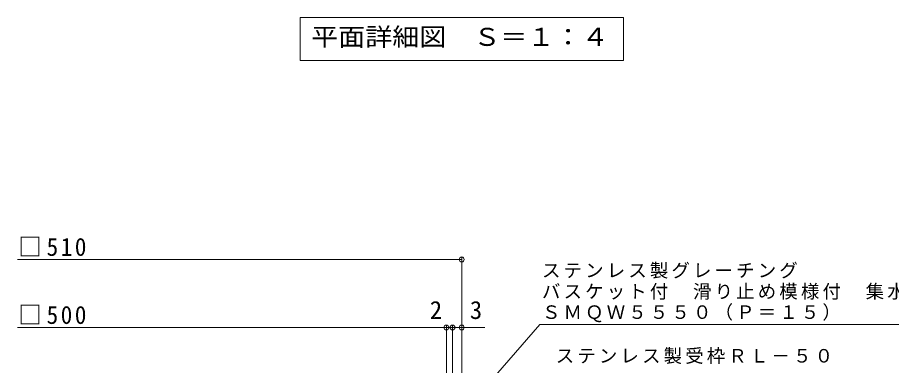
# Model space of a CAD drawing. Units: millimetres at full size, sheet at 1:4, with parts at other scales. Extents: x -887 to 1015, y -780 to 740.
# Drawn here: x -784 to -215, y -251 to -24 of the extents above; entities that cross this region are included whole.
import ezdxf
from ezdxf.enums import TextEntityAlignment as Align

# ---------------------------------------------------------------- set-up
doc = ezdxf.new("R2010")
doc.units = ezdxf.units.MM
doc.header["$LTSCALE"] = 4
doc.header["$PDMODE"] = 32
doc.header["$PDSIZE"] = 3.2
for name, color, linetype, lineweight in [('A-5_文字', 7, 'Continuous', 9), ('D-4_その他', 7, 'Continuous', 9), ('D-5_文字', 7, 'Continuous', 9)]:
    doc.layers.add(name, color=color, linetype=linetype, lineweight=lineweight)
doc.styles.add('ＭＳ ゴシック', font='')
doc.styles.get('ＭＳ ゴシック').set_extended_font_data('MS Gothic')

msp = doc.modelspace()

# ---------------------------------------------------------------- linework, layer by layer
at = {"layer": 'A-5_文字'}
for p, q in [((-599.913, -24.266), (-389.513, -24.266)), ((-599.913, -24.266), (-599.913, -52.266)), ((-389.513, -24.266), (-389.513, -52.266)), ((-599.913, -52.266), (-389.513, -52.266))]:
    msp.add_line(p, q, dxfattribs=at)
at = {"layer": 'D-4_その他'}
for p, q in [((-783.78, -181.691), (-494.713, -181.691)), ((-494.713, -311.656), (-494.713, -180.491)), ((-783.78, -225.969), (-504.712, -225.969)), ((-504.712, -311.656), (-504.712, -224.769)), ((-504.712, -225.969), (-502.712, -225.969)), ((-502.712, -225.969), (-479.648, -225.969)), ((-500.712, -311.656), (-500.712, -224.769))]:
    msp.add_line(p, q, dxfattribs=at)
for p in [(-494.713, -181.691), (-504.712, -225.969), (-500.712, -225.969), (-494.713, -225.969)]:
    msp.add_point(p, dxfattribs=at)
at = {"layer": 'D-5_文字'}
msp.add_line((-443.859, -223.996), (-178.479, -223.996), dxfattribs=at)
msp.add_lwpolyline([(-443.859, -223.996), (-524.666, -316.838), (-517.172, -310.216)], dxfattribs=at)

# ---------------------------------------------------------------- texts
at = {"layer": 'A-5_文字', "color": 2, "style": 'ＭＳ ゴシック', "width": 1.1}
msp.add_text('平面詳細図\u3000Ｓ＝１：４', height=11.73, dxfattribs=at).set_placement((-592.713, -46.266), align=Align.BOTTOM_LEFT)
at = {"layer": 'D-4_その他', "color": 2, "style": 'ＭＳ ゴシック'}
for s, p in [('2', (-515.449, -223.969)), ('3', (-489.392, -223.969))]:
    msp.add_text(s, height=11.73, dxfattribs=at).set_placement(p, align=Align.BOTTOM_LEFT)
at = {"layer": 'D-4_その他', "color": 2, "char_height": 11.73, "attachment_point": 7, "style": 'ＭＳ ゴシック'}
for s, insert in [('\\T1.21;\\W0.95;□510', (-783.238, -179.691)), ('\\T1.21;\\W0.95;□500', (-783.238, -223.969))]:
    msp.add_mtext(s, dxfattribs=dict(at, insert=insert))
at = {"layer": 'D-5_文字', "char_height": 8.798, "attachment_point": 7, "style": 'ＭＳ ゴシック'}
for s, insert in [('\\T1.17;ステンレス製グレーチング', (-442.479, -194.205)), ('\\T1.17;バスケット付\u3000滑り止め模様付\u3000集水桝用', (-442.479, -207.932)), ('\\T1.17;ＳＭＱＷ５５５０（Ｐ＝１５）', (-442.479, -222.587)), ('\\T1.17;ステンレス製受枠ＲＬ－５０', (-433.539, -249.77))]:
    msp.add_mtext(s, dxfattribs=dict(at, insert=insert))

doc.saveas('drawing.dxf')
